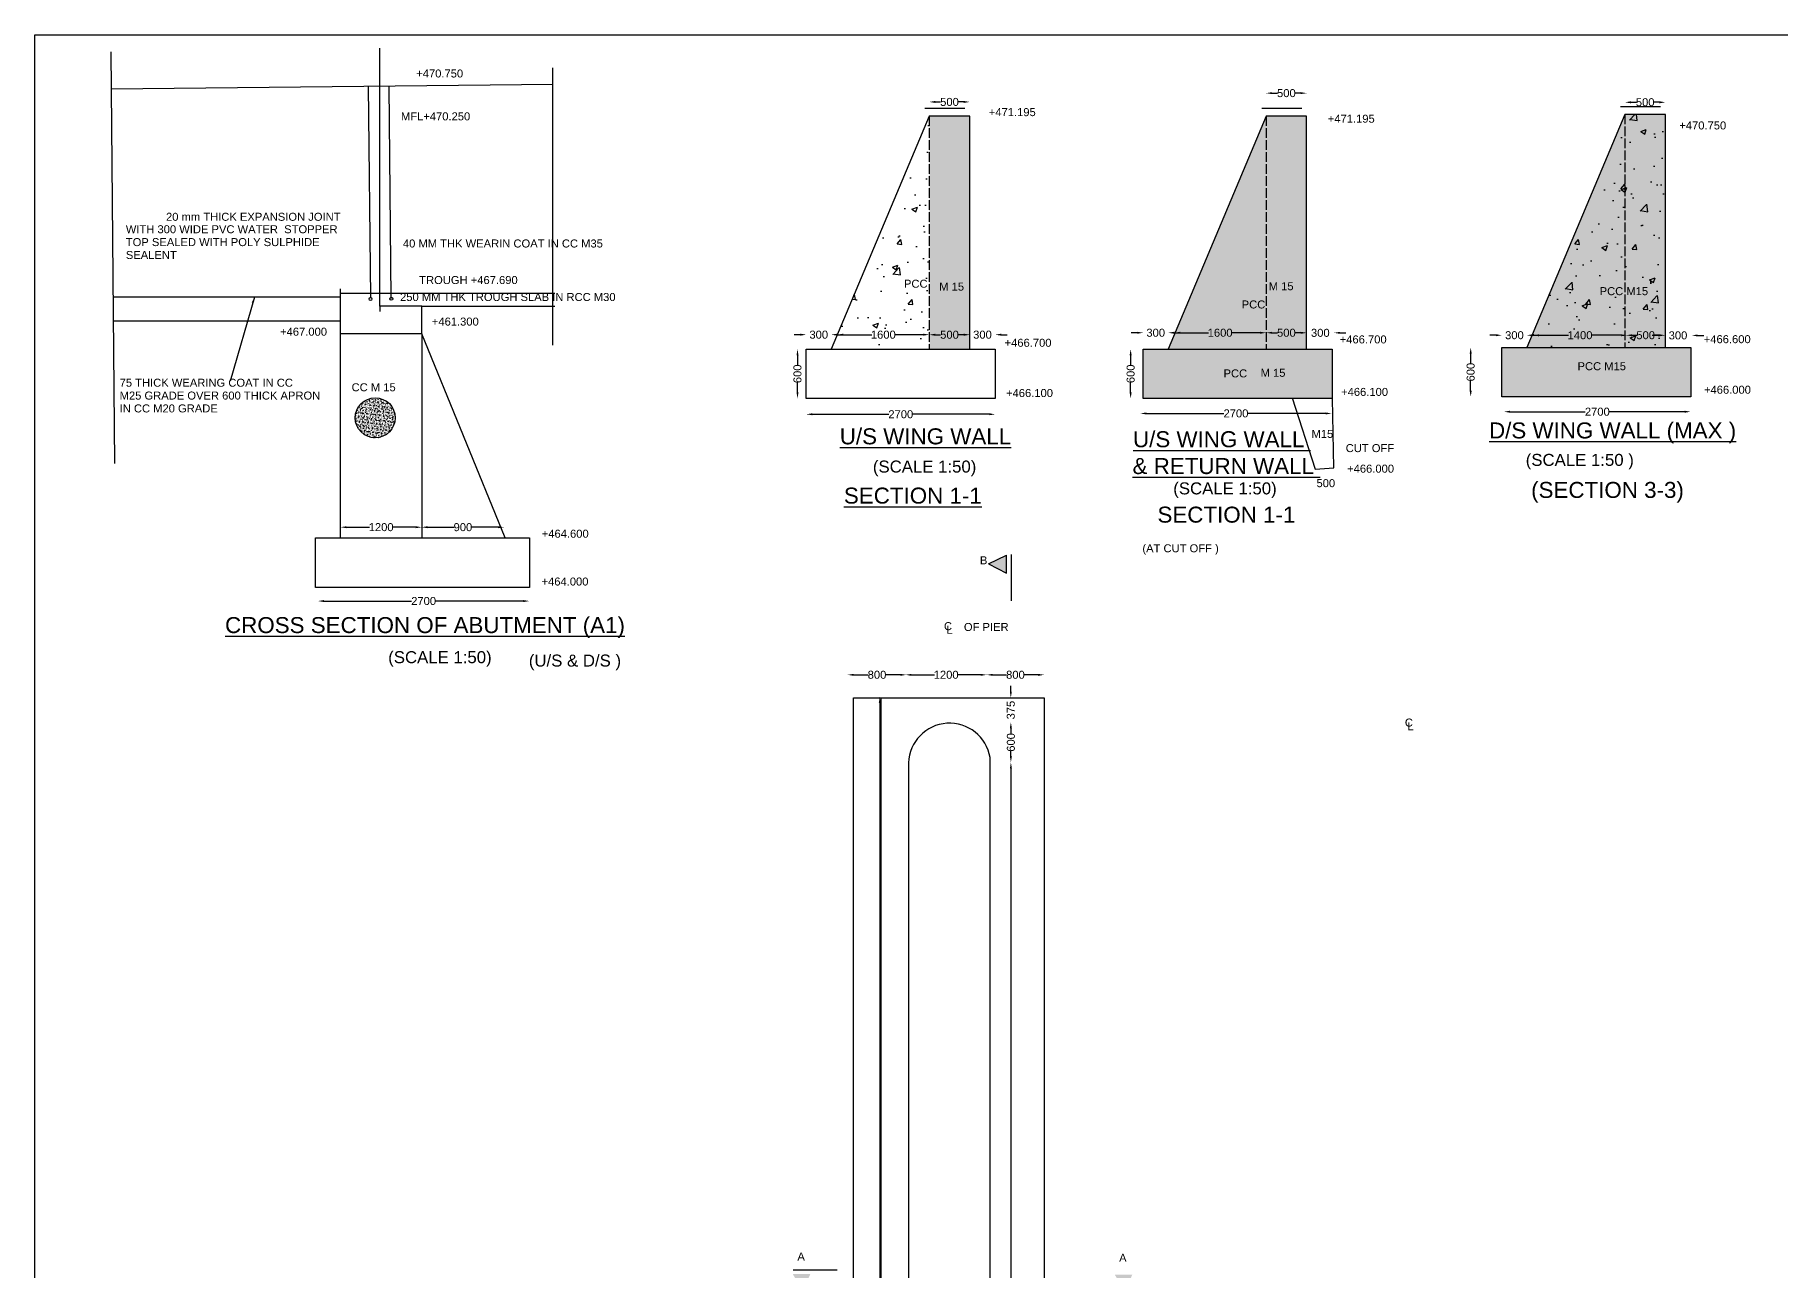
# Model space of a CAD drawing. Header units: millimetres. Extents: x 5124 to 10539536, y 2311 to 34819858.
# Drawn here: x 10495417 to 10517227, y 34804419 to 34819858 of the extents above; entities that cross this region are included whole.
import ezdxf

# ---------------------------------------------------------------- set-up
doc = ezdxf.new("R2010")
doc.units = ezdxf.units.MM
doc.header["$MEASUREMENT"] = 0
doc.linetypes.add('ACAD_ISO02W100', pattern=[15, 12, -3])
for name, color, linetype in [('DIMENSION', 7, 'Continuous'), ('DRAWING', 2, 'Continuous'), ('TEXT', 7, 'Continuous')]:
    doc.layers.add(name, color=color, linetype=linetype)
doc.styles.get("Standard").update_dxf_attribs({"font": 'arial.ttf', "height": 100})
doc.dimstyles.get("Standard").update_dxf_attribs({"dimtxt": 100, "dimasz": 75, "dimexe": 0.18, "dimexo": 0.0625, "dimgap": 0.09, "dimtad": 0, "dimdec": 0, "dimzin": 0, "dimdsep": 46, "dimtxsty": 'Standard', "dimcen": 0.09, "dimse1": 1, "dimse2": 1, "dimadec": 0, "dimazin": 0, "dimtfac": 1, "dimtdec": 0, "dimtofl": 0, "dimtmove": 0, "dimatfit": 3, "dimfxl": 0, "dimtolj": 1, "dimtzin": 0, "dimarcsym": 0})
pattern_1 = [(50, (0, 0), (717.260183, -62.752135), [75, -825]), (355, (0, 0), (-138.751334, 752.192134), [60, -660]), (100.4514445, (59.8, -5.2), (578.508847, 689.439991), [63.740192, -701.142112]), (46.1842, (0, 200), (1067.24133, -165.51928), [112.5, -1237.5]), (96.6356355, (88.9, 186.2), (934.661946, 974.1186), [95.610342, -1051.71376]), (351.184164, (0, 200), (934.661945, 974.1186), [90, -990]), (21, (100, 150), (596.907052, -402.618891), [75, -825]), (326, (100, 150), (243.315332, 725.150045), [60, -660]), (71.4514447, (149.74, 116.45), (840.222377, 322.531153), [63.74019, -701.142112]), (37.5, (0, 0), (12.1598553, 332.8938538), [0, -652, 0, -670, 0, -662.5]), (7.5, (0, 0), (263.0695374, 394.411712), [0, -382, 0, -637, 0, -252.5]), (327.5, (-223, 0), (533.8224362, -22.5548717), [0, -250, 0, -780, 0, -1035]), (317.5, (-323, 0), (583.1861693, 100.1049823), [0, -325, 0, -518, 0, -735])]
pattern_2 = [(50, (0, 0), (7.172601826, -0.6275213498), [0.75, -8.25]), (355, (0, 0), (-1.3875133361, 7.521921337), [0.6, -6.6]), (100.45144446, (0.598, -0.052), (5.7850884673, 6.8943999097), [0.63740192, -7.01142112]), (46.1842, (0, 2), (10.6724133067, -1.655192808), [1.125, -12.375]), (96.63563549, (0.889, 1.862), (9.3466194567, 9.7411860077), [0.95610342, -10.5171376]), (351.18416399, (0, 2), (9.3466194505, 9.7411860027), [0.9, -9.90000001]), (21, (1, 1.5), (5.9690705212, -4.0261889067), [0.75, -8.25]), (326, (1, 1.5), (2.4331533192, 7.2515004505), [0.6, -6.6]), (71.45144474, (1.4974, 1.1645), (8.4022237673, 3.225311528), [0.6374019, -7.01142112]), (37.5, (0, 0), (0.12159855317, 3.32893853831), [0, -6.52, 0, -6.7, 0, -6.625]), (7.5, (0, 0), (2.63069537442, 3.94411711882), [0, -3.82, 0, -6.37, 0, -2.525]), (327.5, (-2.23, 0), (5.33822436172, -0.22554871734), [0, -2.5, 0, -7.8, 0, -10.35]), (317.5, (-3.23, 0), (5.8318616934, 1.0010498233), [0, -3.25, 0, -5.18, 0, -7.35])]

# ---------------------------------------------------------------- blocks, each defined once
blk = doc.blocks.new('*D4')
at = {"layer": 'Defpoints', "color": 0, "transparency": 16777216}
for p in [(10499236, 34813705), (10500251, 34813705), (10500251, 34813705)]:
    blk.add_point(p, dxfattribs=at)
at = {"layer": 'DIMENSION', "color": 0, "lineweight": -2, "transparency": 16777216}
for p, q in [((10499311, 34813705), (10499599, 34813705)), ((10500176, 34813705), (10499888, 34813705))]:
    blk.add_line(p, q, dxfattribs=at)
at = {"layer": 'DIMENSION', "color": 0, "transparency": 16777216}
for points in [[(10499311, 34813717), (10499311, 34813692), (10499236, 34813705)], [(10500176, 34813717), (10500176, 34813692), (10500251, 34813705)]]:
    blk.add_solid(points, dxfattribs=at)
at = {"layer": 'DIMENSION', "color": 0, "transparency": 16777216, "insert": (10499744, 34813705), "char_height": 100, "attachment_point": 5}
blk.add_mtext('\\A1;1200', dxfattribs=at)
blk = doc.blocks.new('*D5')
at = {"layer": 'Defpoints', "color": 0, "transparency": 16777216}
for p in [(10500251, 34813705), (10501280, 34813705), (10501280, 34813705)]:
    blk.add_point(p, dxfattribs=at)
at = {"layer": 'DIMENSION', "color": 0, "lineweight": -2, "transparency": 16777216}
for p, q in [((10500326, 34813705), (10500655, 34813705)), ((10501205, 34813705), (10500876, 34813705))]:
    blk.add_line(p, q, dxfattribs=at)
at = {"layer": 'DIMENSION', "color": 0, "transparency": 16777216}
for points in [[(10500326, 34813717), (10500326, 34813692), (10500251, 34813705)], [(10501205, 34813717), (10501205, 34813692), (10501280, 34813705)]]:
    blk.add_solid(points, dxfattribs=at)
at = {"layer": 'DIMENSION', "color": 0, "transparency": 16777216, "insert": (10500766, 34813705), "char_height": 100, "attachment_point": 5}
blk.add_mtext('\\A1;900', dxfattribs=at)
blk = doc.blocks.new('*D6')
at = {"layer": 'Defpoints', "color": 0, "transparency": 16777216}
for p in [(10498955, 34812768), (10501596, 34812782), (10501596, 34812768)]:
    blk.add_point(p, dxfattribs=at)
at = {"layer": 'DIMENSION', "color": 0, "lineweight": -2, "transparency": 16777216}
for p, q in [((10499030, 34812782), (10500125, 34812782)), ((10501521, 34812782), (10500425, 34812782))]:
    blk.add_line(p, q, dxfattribs=at)
at = {"layer": 'DIMENSION', "color": 0, "transparency": 16777216}
for points in [[(10499030, 34812794), (10499030, 34812769), (10498955, 34812782)], [(10501521, 34812794), (10501521, 34812769), (10501596, 34812782)]]:
    blk.add_solid(points, dxfattribs=at)
at = {"layer": 'DIMENSION', "color": 0, "transparency": 16777216, "insert": (10500275, 34812782), "char_height": 100, "attachment_point": 5}
blk.add_mtext('\\A1;2700', dxfattribs=at)
blk = doc.blocks.new('*D7')
at = {"layer": 'Defpoints', "color": 0, "transparency": 16777216}
for p in [(10507100, 34819020), (10506594, 34818842), (10507100, 34818842)]:
    blk.add_point(p, dxfattribs=at)
at = {"layer": 'DIMENSION', "color": 0, "lineweight": -2, "transparency": 16777216}
for p, q in [((10506669, 34819020), (10506736, 34819020)), ((10507025, 34819020), (10506957, 34819020))]:
    blk.add_line(p, q, dxfattribs=at)
at = {"layer": 'DIMENSION', "color": 0, "transparency": 16777216}
for points in [[(10506669, 34819033), (10506669, 34819008), (10506594, 34819020)], [(10507025, 34819033), (10507025, 34819008), (10507100, 34819020)]]:
    blk.add_solid(points, dxfattribs=at)
at = {"layer": 'DIMENSION', "color": 0, "transparency": 16777216, "insert": (10506847, 34819020), "char_height": 100, "attachment_point": 5}
blk.add_mtext('\\A1;500', dxfattribs=at)
blk = doc.blocks.new('*D8')
at = {"layer": 'Defpoints', "color": 0, "transparency": 16777216}
for p in [(10505369, 34816111), (10505057, 34815930), (10505369, 34815930)]:
    blk.add_point(p, dxfattribs=at)
at = {"layer": 'DIMENSION', "color": 0, "lineweight": -2, "transparency": 16777216}
for p, q in [((10504982, 34816111), (10504907, 34816111)), ((10505444, 34816111), (10505519, 34816111))]:
    blk.add_line(p, q, dxfattribs=at)
at = {"layer": 'DIMENSION', "color": 0, "transparency": 16777216}
for points in [[(10504982, 34816124), (10504982, 34816099), (10505057, 34816111)], [(10505444, 34816124), (10505444, 34816099), (10505369, 34816111)]]:
    blk.add_solid(points, dxfattribs=at)
at = {"layer": 'DIMENSION', "color": 0, "transparency": 16777216, "insert": (10505213, 34816111), "char_height": 100, "attachment_point": 5}
blk.add_mtext('\\A1;300', dxfattribs=at)
blk = doc.blocks.new('*D9')
at = {"layer": 'Defpoints', "color": 0, "transparency": 16777216}
for p in [(10505445, 34816111), (10506594, 34816111), (10506594, 34816111)]:
    blk.add_point(p, dxfattribs=at)
at = {"layer": 'DIMENSION', "color": 0, "lineweight": -2, "transparency": 16777216}
for p, q in [((10505520, 34816111), (10505875, 34816111)), ((10506519, 34816111), (10506164, 34816111))]:
    blk.add_line(p, q, dxfattribs=at)
at = {"layer": 'DIMENSION', "color": 0, "transparency": 16777216}
for points in [[(10505520, 34816124), (10505520, 34816099), (10505445, 34816111)], [(10506519, 34816124), (10506519, 34816099), (10506594, 34816111)]]:
    blk.add_solid(points, dxfattribs=at)
at = {"layer": 'DIMENSION', "color": 0, "transparency": 16777216, "insert": (10506020, 34816111), "char_height": 100, "attachment_point": 5}
blk.add_mtext('\\A1;1600', dxfattribs=at)
blk = doc.blocks.new('*D10')
at = {"layer": 'Defpoints', "color": 0, "transparency": 16777216}
for p in [(10506594, 34816111), (10507100, 34816111), (10507100, 34816110)]:
    blk.add_point(p, dxfattribs=at)
at = {"layer": 'DIMENSION', "color": 0, "lineweight": -2, "transparency": 16777216}
for p, q in [((10506669, 34816110), (10506736, 34816110)), ((10507025, 34816110), (10506957, 34816110))]:
    blk.add_line(p, q, dxfattribs=at)
at = {"layer": 'DIMENSION', "color": 0, "transparency": 16777216}
for points in [[(10506669, 34816123), (10506669, 34816098), (10506594, 34816110)], [(10507025, 34816123), (10507025, 34816098), (10507100, 34816110)]]:
    blk.add_solid(points, dxfattribs=at)
at = {"layer": 'DIMENSION', "color": 0, "transparency": 16777216, "insert": (10506847, 34816110), "char_height": 100, "attachment_point": 5}
blk.add_mtext('\\A1;500', dxfattribs=at)
blk = doc.blocks.new('*D11')
at = {"layer": 'Defpoints', "color": 0, "transparency": 16777216}
for p in [(10507100, 34816111), (10507418, 34816111), (10507418, 34816111)]:
    blk.add_point(p, dxfattribs=at)
at = {"layer": 'DIMENSION', "color": 0, "lineweight": -2, "transparency": 16777216}
for p, q in [((10507025, 34816111), (10506950, 34816111)), ((10507493, 34816111), (10507568, 34816111))]:
    blk.add_line(p, q, dxfattribs=at)
at = {"layer": 'DIMENSION', "color": 0, "transparency": 16777216}
for points in [[(10507025, 34816124), (10507025, 34816099), (10507100, 34816111)], [(10507493, 34816124), (10507493, 34816099), (10507418, 34816111)]]:
    blk.add_solid(points, dxfattribs=at)
at = {"layer": 'DIMENSION', "color": 0, "transparency": 16777216, "insert": (10507259, 34816111), "char_height": 100, "attachment_point": 5}
blk.add_mtext('\\A1;300', dxfattribs=at)
blk = doc.blocks.new('*D12')
at = {"layer": 'Defpoints', "color": 0, "transparency": 16777216}
for p in [(10504947, 34815930), (10505057, 34815930), (10505057, 34815314)]:
    blk.add_point(p, dxfattribs=at)
at = {"layer": 'DIMENSION', "color": 0, "lineweight": -2, "transparency": 16777216}
for p, q in [((10504947, 34815855), (10504947, 34815733)), ((10504947, 34815389), (10504947, 34815512))]:
    blk.add_line(p, q, dxfattribs=at)
at = {"layer": 'DIMENSION', "color": 0, "transparency": 16777216}
for points in [[(10504935, 34815855), (10504960, 34815855), (10504947, 34815930)], [(10504935, 34815389), (10504960, 34815389), (10504947, 34815314)]]:
    blk.add_solid(points, dxfattribs=at)
at = {"layer": 'DIMENSION', "color": 0, "transparency": 16777216, "insert": (10504947, 34815622), "char_height": 100, "attachment_point": 5, "rotation": 90}
blk.add_mtext('\\A1;600', dxfattribs=at)
blk = doc.blocks.new('*D13')
at = {"layer": 'Defpoints', "color": 0, "transparency": 16777216}
for p in [(10505057, 34815314), (10507418, 34815314), (10507418, 34815116)]:
    blk.add_point(p, dxfattribs=at)
at = {"layer": 'DIMENSION', "color": 0, "lineweight": -2, "transparency": 16777216}
for p, q in [((10505132, 34815116), (10506088, 34815116)), ((10507343, 34815116), (10506388, 34815116))]:
    blk.add_line(p, q, dxfattribs=at)
at = {"layer": 'DIMENSION', "color": 0, "transparency": 16777216}
for points in [[(10505132, 34815129), (10505132, 34815104), (10505057, 34815116)], [(10507343, 34815129), (10507343, 34815104), (10507418, 34815116)]]:
    blk.add_solid(points, dxfattribs=at)
at = {"layer": 'DIMENSION', "color": 0, "transparency": 16777216, "insert": (10506238, 34815116), "char_height": 100, "attachment_point": 5}
blk.add_mtext('\\A1;2700', dxfattribs=at)
blk = doc.blocks.new('*D14')
at = {"layer": 'Defpoints', "color": 0, "transparency": 16777216}
for p in [(10511310, 34819130), (10510804, 34818842), (10511310, 34818842)]:
    blk.add_point(p, dxfattribs=at)
at = {"layer": 'DIMENSION', "color": 0, "lineweight": -2, "transparency": 16777216}
for p, q in [((10510879, 34819130), (10510947, 34819130)), ((10511235, 34819130), (10511168, 34819130))]:
    blk.add_line(p, q, dxfattribs=at)
at = {"layer": 'DIMENSION', "color": 0, "transparency": 16777216}
for points in [[(10510879, 34819143), (10510879, 34819118), (10510804, 34819130)], [(10511235, 34819143), (10511235, 34819118), (10511310, 34819130)]]:
    blk.add_solid(points, dxfattribs=at)
at = {"layer": 'DIMENSION', "color": 0, "transparency": 16777216, "insert": (10511057, 34819130), "char_height": 100, "attachment_point": 5}
blk.add_mtext('\\A1;500', dxfattribs=at)
blk = doc.blocks.new('*D15')
at = {"layer": 'Defpoints', "color": 0, "transparency": 16777216}
for p in [(10509580, 34816135), (10509268, 34815930), (10509580, 34815930)]:
    blk.add_point(p, dxfattribs=at)
at = {"layer": 'DIMENSION', "color": 0, "lineweight": -2, "transparency": 16777216}
for p, q in [((10509193, 34816135), (10509118, 34816135)), ((10509655, 34816135), (10509730, 34816135))]:
    blk.add_line(p, q, dxfattribs=at)
at = {"layer": 'DIMENSION', "color": 0, "transparency": 16777216}
for points in [[(10509193, 34816148), (10509193, 34816123), (10509268, 34816135)], [(10509655, 34816148), (10509655, 34816123), (10509580, 34816135)]]:
    blk.add_solid(points, dxfattribs=at)
at = {"layer": 'DIMENSION', "color": 0, "transparency": 16777216, "insert": (10509424, 34816135), "char_height": 100, "attachment_point": 5}
blk.add_mtext('\\A1;300', dxfattribs=at)
blk = doc.blocks.new('*D16')
at = {"layer": 'Defpoints', "color": 0, "transparency": 16777216}
for p in [(10509655, 34816135), (10510804, 34816135), (10510804, 34816135)]:
    blk.add_point(p, dxfattribs=at)
at = {"layer": 'DIMENSION', "color": 0, "lineweight": -2, "transparency": 16777216}
for p, q in [((10509730, 34816135), (10510085, 34816135)), ((10510729, 34816135), (10510374, 34816135))]:
    blk.add_line(p, q, dxfattribs=at)
at = {"layer": 'DIMENSION', "color": 0, "transparency": 16777216}
for points in [[(10509730, 34816148), (10509730, 34816123), (10509655, 34816135)], [(10510729, 34816148), (10510729, 34816123), (10510804, 34816135)]]:
    blk.add_solid(points, dxfattribs=at)
at = {"layer": 'DIMENSION', "color": 0, "transparency": 16777216, "insert": (10510229, 34816135), "char_height": 100, "attachment_point": 5}
blk.add_mtext('\\A1;1600', dxfattribs=at)
blk = doc.blocks.new('*D17')
at = {"layer": 'Defpoints', "color": 0, "transparency": 16777216}
for p in [(10510804, 34816135), (10511310, 34816135), (10511310, 34816135)]:
    blk.add_point(p, dxfattribs=at)
at = {"layer": 'DIMENSION', "color": 0, "lineweight": -2, "transparency": 16777216}
for p, q in [((10510879, 34816135), (10510947, 34816135)), ((10511235, 34816135), (10511168, 34816135))]:
    blk.add_line(p, q, dxfattribs=at)
at = {"layer": 'DIMENSION', "color": 0, "transparency": 16777216}
for points in [[(10510879, 34816148), (10510879, 34816123), (10510804, 34816135)], [(10511235, 34816148), (10511235, 34816123), (10511310, 34816135)]]:
    blk.add_solid(points, dxfattribs=at)
at = {"layer": 'DIMENSION', "color": 0, "transparency": 16777216, "insert": (10511057, 34816135), "char_height": 100, "attachment_point": 5}
blk.add_mtext('\\A1;500', dxfattribs=at)
blk = doc.blocks.new('*D18')
at = {"layer": 'Defpoints', "color": 0, "transparency": 16777216}
for p in [(10511310, 34816135), (10511652, 34816135), (10511652, 34816134)]:
    blk.add_point(p, dxfattribs=at)
at = {"layer": 'DIMENSION', "color": 0, "lineweight": -2, "transparency": 16777216}
for p, q in [((10511235, 34816134), (10511160, 34816134)), ((10511727, 34816134), (10511802, 34816134))]:
    blk.add_line(p, q, dxfattribs=at)
at = {"layer": 'DIMENSION', "color": 0, "transparency": 16777216}
for points in [[(10511235, 34816147), (10511235, 34816122), (10511310, 34816134)], [(10511727, 34816147), (10511727, 34816122), (10511652, 34816134)]]:
    blk.add_solid(points, dxfattribs=at)
at = {"layer": 'DIMENSION', "color": 0, "transparency": 16777216, "insert": (10511481, 34816134), "char_height": 100, "attachment_point": 5}
blk.add_mtext('\\A1;300', dxfattribs=at)
blk = doc.blocks.new('*D19')
at = {"layer": 'Defpoints', "color": 0, "transparency": 16777216}
for p in [(10509111, 34815930), (10509268, 34815930), (10509268, 34815314)]:
    blk.add_point(p, dxfattribs=at)
at = {"layer": 'DIMENSION', "color": 0, "lineweight": -2, "transparency": 16777216}
for p, q in [((10509111, 34815855), (10509111, 34815733)), ((10509111, 34815389), (10509111, 34815512))]:
    blk.add_line(p, q, dxfattribs=at)
at = {"layer": 'DIMENSION', "color": 0, "transparency": 16777216}
for points in [[(10509098, 34815855), (10509123, 34815855), (10509111, 34815930)], [(10509098, 34815389), (10509123, 34815389), (10509111, 34815314)]]:
    blk.add_solid(points, dxfattribs=at)
at = {"layer": 'DIMENSION', "color": 0, "transparency": 16777216, "insert": (10509111, 34815622), "char_height": 100, "attachment_point": 5, "rotation": 90}
blk.add_mtext('\\A1;600', dxfattribs=at)
blk = doc.blocks.new('*D20')
at = {"layer": 'Defpoints', "color": 0, "transparency": 16777216}
for p in [(10509231, 34815122), (10511623, 34815127), (10511623, 34815122)]:
    blk.add_point(p, dxfattribs=at)
at = {"layer": 'DIMENSION', "color": 0, "lineweight": -2, "transparency": 16777216}
for p, q in [((10509306, 34815127), (10510277, 34815127)), ((10511548, 34815127), (10510578, 34815127))]:
    blk.add_line(p, q, dxfattribs=at)
at = {"layer": 'DIMENSION', "color": 0, "transparency": 16777216}
for points in [[(10509306, 34815139), (10509306, 34815114), (10509231, 34815127)], [(10511548, 34815139), (10511548, 34815114), (10511623, 34815127)]]:
    blk.add_solid(points, dxfattribs=at)
at = {"layer": 'DIMENSION', "color": 0, "transparency": 16777216, "insert": (10510427, 34815127), "char_height": 100, "attachment_point": 5}
blk.add_mtext('\\A1;2700', dxfattribs=at)
blk = doc.blocks.new('*D21')
at = {"layer": 'Defpoints', "color": 0, "transparency": 16777216}
for p in [(10515288, 34818863), (10515794, 34819016), (10515794, 34818863)]:
    blk.add_point(p, dxfattribs=at)
at = {"layer": 'DIMENSION', "color": 0, "lineweight": -2, "transparency": 16777216}
for p, q in [((10515363, 34819016), (10515431, 34819016)), ((10515719, 34819016), (10515651, 34819016))]:
    blk.add_line(p, q, dxfattribs=at)
at = {"layer": 'DIMENSION', "color": 0, "transparency": 16777216}
for points in [[(10515363, 34819028), (10515363, 34819003), (10515288, 34819016)], [(10515719, 34819028), (10515719, 34819003), (10515794, 34819016)]]:
    blk.add_solid(points, dxfattribs=at)
at = {"layer": 'DIMENSION', "color": 0, "transparency": 16777216, "insert": (10515541, 34819016), "char_height": 100, "attachment_point": 5}
blk.add_mtext('\\A1;500', dxfattribs=at)
blk = doc.blocks.new('*D22')
at = {"layer": 'Defpoints', "color": 0, "transparency": 16777216}
for p in [(10514063, 34816104), (10513751, 34815951), (10514063, 34815951)]:
    blk.add_point(p, dxfattribs=at)
at = {"layer": 'DIMENSION', "color": 0, "lineweight": -2, "transparency": 16777216}
for p, q in [((10513676, 34816104), (10513601, 34816104)), ((10514138, 34816104), (10514213, 34816104))]:
    blk.add_line(p, q, dxfattribs=at)
at = {"layer": 'DIMENSION', "color": 0, "transparency": 16777216}
for points in [[(10513676, 34816117), (10513676, 34816092), (10513751, 34816104)], [(10514138, 34816117), (10514138, 34816092), (10514063, 34816104)]]:
    blk.add_solid(points, dxfattribs=at)
at = {"layer": 'DIMENSION', "color": 0, "transparency": 16777216, "insert": (10513907, 34816104), "char_height": 100, "attachment_point": 5}
blk.add_mtext('\\A1;300', dxfattribs=at)
blk = doc.blocks.new('*D23')
at = {"layer": 'Defpoints', "color": 0, "transparency": 16777216}
for p in [(10514138, 34816117), (10515316, 34816117), (10515316, 34816104)]:
    blk.add_point(p, dxfattribs=at)
at = {"layer": 'DIMENSION', "color": 0, "lineweight": -2, "transparency": 16777216}
for p, q in [((10514213, 34816104), (10514583, 34816104)), ((10515241, 34816104), (10514872, 34816104))]:
    blk.add_line(p, q, dxfattribs=at)
at = {"layer": 'DIMENSION', "color": 0, "transparency": 16777216}
for points in [[(10514213, 34816116), (10514213, 34816091), (10514138, 34816104)], [(10515241, 34816116), (10515241, 34816091), (10515316, 34816104)]]:
    blk.add_solid(points, dxfattribs=at)
at = {"layer": 'DIMENSION', "color": 0, "transparency": 16777216, "insert": (10514727, 34816104), "char_height": 100, "attachment_point": 5}
blk.add_mtext('\\A1;1400', dxfattribs=at)
blk = doc.blocks.new('*D24')
at = {"layer": 'Defpoints', "color": 0, "transparency": 16777216}
for p in [(10515300, 34816107), (10515794, 34816107), (10515794, 34816104)]:
    blk.add_point(p, dxfattribs=at)
at = {"layer": 'DIMENSION', "color": 0, "lineweight": -2, "transparency": 16777216}
for p, q in [((10515375, 34816104), (10515437, 34816104)), ((10515719, 34816104), (10515657, 34816104))]:
    blk.add_line(p, q, dxfattribs=at)
at = {"layer": 'DIMENSION', "color": 0, "transparency": 16777216}
for points in [[(10515375, 34816116), (10515375, 34816091), (10515300, 34816104)], [(10515719, 34816116), (10515719, 34816091), (10515794, 34816104)]]:
    blk.add_solid(points, dxfattribs=at)
at = {"layer": 'DIMENSION', "color": 0, "transparency": 16777216, "insert": (10515547, 34816104), "char_height": 100, "attachment_point": 5}
blk.add_mtext('\\A1;500', dxfattribs=at)
blk = doc.blocks.new('*D25')
at = {"layer": 'Defpoints', "color": 0, "transparency": 16777216}
for p in [(10515778, 34816106), (10516124, 34816106), (10516124, 34816102)]:
    blk.add_point(p, dxfattribs=at)
at = {"layer": 'DIMENSION', "color": 0, "lineweight": -2, "transparency": 16777216}
for p, q in [((10515703, 34816102), (10515628, 34816102)), ((10516199, 34816102), (10516274, 34816102))]:
    blk.add_line(p, q, dxfattribs=at)
at = {"layer": 'DIMENSION', "color": 0, "transparency": 16777216}
for points in [[(10515703, 34816114), (10515703, 34816089), (10515778, 34816102)], [(10516199, 34816114), (10516199, 34816089), (10516124, 34816102)]]:
    blk.add_solid(points, dxfattribs=at)
at = {"layer": 'DIMENSION', "color": 0, "transparency": 16777216, "insert": (10515951, 34816102), "char_height": 100, "attachment_point": 5}
blk.add_mtext('\\A1;300', dxfattribs=at)
blk = doc.blocks.new('*D26')
at = {"layer": 'Defpoints', "color": 0, "transparency": 16777216}
for p in [(10513751, 34815951), (10513360, 34815335), (10513751, 34815335)]:
    blk.add_point(p, dxfattribs=at)
at = {"layer": 'DIMENSION', "color": 0, "lineweight": -2, "transparency": 16777216}
for p, q in [((10513360, 34815876), (10513360, 34815754)), ((10513360, 34815410), (10513360, 34815532))]:
    blk.add_line(p, q, dxfattribs=at)
at = {"layer": 'DIMENSION', "color": 0, "transparency": 16777216}
for points in [[(10513348, 34815876), (10513373, 34815876), (10513360, 34815951)], [(10513348, 34815410), (10513373, 34815410), (10513360, 34815335)]]:
    blk.add_solid(points, dxfattribs=at)
at = {"layer": 'DIMENSION', "color": 0, "transparency": 16777216, "insert": (10513360, 34815643), "char_height": 100, "attachment_point": 5, "rotation": 90}
blk.add_mtext('\\A1;600', dxfattribs=at)
blk = doc.blocks.new('*D27')
at = {"layer": 'Defpoints', "color": 0, "transparency": 16777216}
for p in [(10513777, 34815135), (10516108, 34815148), (10516108, 34815135)]:
    blk.add_point(p, dxfattribs=at)
at = {"layer": 'DIMENSION', "color": 0, "lineweight": -2, "transparency": 16777216}
for p, q in [((10513852, 34815148), (10514793, 34815148)), ((10516033, 34815148), (10515093, 34815148))]:
    blk.add_line(p, q, dxfattribs=at)
at = {"layer": 'DIMENSION', "color": 0, "transparency": 16777216}
for points in [[(10513852, 34815161), (10513852, 34815136), (10513777, 34815148)], [(10516033, 34815161), (10516033, 34815136), (10516108, 34815148)]]:
    blk.add_solid(points, dxfattribs=at)
at = {"layer": 'DIMENSION', "color": 0, "transparency": 16777216, "insert": (10514943, 34815148), "char_height": 100, "attachment_point": 5}
blk.add_mtext('\\A1;2700', dxfattribs=at)
blk = doc.blocks.new('*D53')
at = {"layer": 'Defpoints', "color": 0, "transparency": 16777216}
for p in [(10507614, 34810765), (10507646, 34810765), (10507646, 34792353)]:
    blk.add_point(p, dxfattribs=at)
at = {"layer": 'DIMENSION', "color": 0, "lineweight": -2, "transparency": 16777216}
for p, q in [((10507614, 34810690), (10507614, 34801748)), ((10507614, 34792428), (10507614, 34801370))]:
    blk.add_line(p, q, dxfattribs=at)
at = {"layer": 'DIMENSION', "color": 0, "transparency": 16777216}
for points in [[(10507602, 34810690), (10507627, 34810690), (10507614, 34810765)], [(10507602, 34792428), (10507627, 34792428), (10507614, 34792353)]]:
    blk.add_solid(points, dxfattribs=at)
at = {"layer": 'DIMENSION', "color": 0, "transparency": 16777216, "insert": (10507614, 34801559), "char_height": 100, "attachment_point": 5, "rotation": 90}
blk.add_mtext('\\A1;21400', dxfattribs=at)
blk = doc.blocks.new('*D54')
at = {"layer": 'Defpoints', "color": 0, "transparency": 16777216}
for p in [(10507614, 34811265), (10507614, 34811265), (10507614, 34810765)]:
    blk.add_point(p, dxfattribs=at)
at = {"layer": 'DIMENSION', "color": 0, "lineweight": -2, "transparency": 16777216}
for p, q in [((10507614, 34811190), (10507614, 34811126)), ((10507614, 34810840), (10507614, 34810904))]:
    blk.add_line(p, q, dxfattribs=at)
at = {"layer": 'DIMENSION', "color": 0, "transparency": 16777216}
for points in [[(10507602, 34811190), (10507627, 34811190), (10507614, 34811265)], [(10507602, 34810840), (10507627, 34810840), (10507614, 34810765)]]:
    blk.add_solid(points, dxfattribs=at)
at = {"layer": 'DIMENSION', "color": 0, "transparency": 16777216, "insert": (10507614, 34811015), "char_height": 100, "attachment_point": 5, "rotation": 90}
blk.add_mtext('\\A1;600', dxfattribs=at)
blk = doc.blocks.new('*D55')
at = {"layer": 'Defpoints', "color": 0, "transparency": 16777216}
for p in [(10507613, 34811573), (10507614, 34811573), (10507614, 34811265)]:
    blk.add_point(p, dxfattribs=at)
at = {"layer": 'DIMENSION', "color": 0, "lineweight": -2, "transparency": 16777216}
for p, q in [((10507613, 34811648), (10507613, 34811723)), ((10507613, 34811190), (10507613, 34811115))]:
    blk.add_line(p, q, dxfattribs=at)
at = {"layer": 'DIMENSION', "color": 0, "transparency": 16777216}
for points in [[(10507601, 34811648), (10507626, 34811648), (10507613, 34811573)], [(10507601, 34811190), (10507626, 34811190), (10507613, 34811265)]]:
    blk.add_solid(points, dxfattribs=at)
at = {"layer": 'DIMENSION', "color": 0, "transparency": 16777216, "insert": (10507613, 34811419), "char_height": 100, "attachment_point": 5, "rotation": 90}
blk.add_mtext('\\A1;375', dxfattribs=at)
blk = doc.blocks.new('*D56')
at = {"layer": 'Defpoints', "color": 0, "transparency": 16777216}
for p in [(10505574, 34811849), (10506308, 34811860), (10506308, 34811849)]:
    blk.add_point(p, dxfattribs=at)
at = {"layer": 'DIMENSION', "color": 0, "lineweight": -2, "transparency": 16777216}
for p, q in [((10505649, 34811860), (10505831, 34811860)), ((10506233, 34811860), (10506051, 34811860))]:
    blk.add_line(p, q, dxfattribs=at)
at = {"layer": 'DIMENSION', "color": 0, "transparency": 16777216}
for points in [[(10505649, 34811872), (10505649, 34811847), (10505574, 34811860)], [(10506233, 34811872), (10506233, 34811847), (10506308, 34811860)]]:
    blk.add_solid(points, dxfattribs=at)
at = {"layer": 'DIMENSION', "color": 0, "transparency": 16777216, "insert": (10505941, 34811860), "char_height": 100, "attachment_point": 5}
blk.add_mtext('\\A1;800', dxfattribs=at)
blk = doc.blocks.new('*D57')
at = {"layer": 'Defpoints', "color": 0, "transparency": 16777216}
for p in [(10506297, 34811865), (10507312, 34811865), (10507312, 34811860)]:
    blk.add_point(p, dxfattribs=at)
at = {"layer": 'DIMENSION', "color": 0, "lineweight": -2, "transparency": 16777216}
for p, q in [((10506372, 34811860), (10506660, 34811860)), ((10507237, 34811860), (10506949, 34811860))]:
    blk.add_line(p, q, dxfattribs=at)
at = {"layer": 'DIMENSION', "color": 0, "transparency": 16777216}
for points in [[(10506372, 34811872), (10506372, 34811847), (10506297, 34811860)], [(10507237, 34811872), (10507237, 34811847), (10507312, 34811860)]]:
    blk.add_solid(points, dxfattribs=at)
at = {"layer": 'DIMENSION', "color": 0, "transparency": 16777216, "insert": (10506805, 34811860), "char_height": 100, "attachment_point": 5}
blk.add_mtext('\\A1;1200', dxfattribs=at)
blk = doc.blocks.new('*D58')
at = {"layer": 'Defpoints', "color": 0, "transparency": 16777216}
for p in [(10507311, 34811859), (10508030, 34811860), (10508030, 34811859)]:
    blk.add_point(p, dxfattribs=at)
at = {"layer": 'DIMENSION', "color": 0, "lineweight": -2, "transparency": 16777216}
for p, q in [((10507386, 34811860), (10507560, 34811860)), ((10507955, 34811860), (10507781, 34811860))]:
    blk.add_line(p, q, dxfattribs=at)
at = {"layer": 'DIMENSION', "color": 0, "transparency": 16777216}
for points in [[(10507386, 34811872), (10507386, 34811847), (10507311, 34811860)], [(10507955, 34811872), (10507955, 34811847), (10508030, 34811860)]]:
    blk.add_solid(points, dxfattribs=at)
at = {"layer": 'DIMENSION', "color": 0, "transparency": 16777216, "insert": (10507671, 34811860), "char_height": 100, "attachment_point": 5}
blk.add_mtext('\\A1;800', dxfattribs=at)
blk = doc.blocks.new('*D59')
at = {"layer": 'Defpoints', "color": 0, "transparency": 16777216}
for p in [(10505976, 34811583), (10506048, 34811583), (10505996, 34791479)]:
    blk.add_point(p, dxfattribs=at)
at = {"layer": 'DIMENSION', "color": 0, "lineweight": -2, "transparency": 16777216}
for p, q in [((10505976, 34811508), (10505976, 34801719)), ((10505976, 34791554), (10505976, 34801342))]:
    blk.add_line(p, q, dxfattribs=at)
at = {"layer": 'DIMENSION', "color": 0, "transparency": 16777216}
for points in [[(10505963, 34811508), (10505988, 34811508), (10505976, 34811583)], [(10505963, 34791554), (10505988, 34791554), (10505976, 34791479)]]:
    blk.add_solid(points, dxfattribs=at)
at = {"layer": 'DIMENSION', "color": 0, "transparency": 16777216, "insert": (10505976, 34801531), "char_height": 100, "attachment_point": 5, "rotation": 90}
blk.add_mtext('\\A1;23800', dxfattribs=at)

msp = doc.modelspace()

# ---------------------------------------------------------------- hatches: boundary and pattern name
at = {"layer": 'DIMENSION'}
h = msp.add_hatch(dxfattribs=at)
h.set_pattern_fill('AR-CONC', color=256, scale=100)
h.set_pattern_definition(pattern_1)
h.paths.add_polyline_path([(10507100, 34818842.1), (10506593.7, 34818842.1), (10506593.7, 34815930.1), (10507100, 34815930.1)])
h.paths.add_polyline_path([(10510804, 34818842.1), (10509579.6, 34815930.1), (10510804, 34815930.1)])
h.paths.add_polyline_path([(10511310.2, 34818842.1), (10510804, 34818842.1), (10510804, 34815930.1), (10511310.2, 34815930.1)])
h.paths.add_polyline_path([(10515794, 34818863), (10515287.8, 34818863), (10514063.4, 34815951), (10515794, 34815951)])
h.paths.add_polyline_path([(10516112, 34815951), (10513751.4, 34815951), (10513751.4, 34815335.2), (10516112, 34815335.2)])
h.paths.add_polyline_path([(10511628.2, 34815930.1), (10509267.7, 34815930.1), (10509267.7, 34815314.3), (10511628.2, 34815314.3)])
h.paths.add_polyline_path([(10519592, 34818454.8), (10519590.4, 34818454.7), (10518366, 34815954.9), (10519590.4, 34815954.9)])
h.paths.add_polyline_path([(10520096.6, 34818456.7), (10519592, 34818454.8), (10519590.4, 34815954.9), (10520096.6, 34815954.9)])
h.paths.add_polyline_path([(10520414.6, 34815954.9), (10518054, 34815954.9), (10518054, 34815339.1), (10520414.6, 34815339.1)])
h.paths.add_polyline_path([(10515287.8, 34818863), (10514063.4, 34815951), (10515287.8, 34815951)], flags=17)
h.paths.add_polyline_path([(10515794, 34818863), (10515287.8, 34818863), (10515287.8, 34815951), (10515794, 34815951)], flags=17)
h.paths.add_polyline_path([(10524992.4, 34818454.8), (10524990.8, 34818454.7), (10523766.4, 34815954.9), (10524990.8, 34815954.9)])
h.paths.add_polyline_path([(10525497, 34818456.7), (10524992.4, 34818454.8), (10524990.8, 34815954.9), (10525497, 34815954.9)])
h.paths.add_polyline_path([(10525815, 34815954.9), (10523454.4, 34815954.9), (10523454.4, 34815339.1), (10525815, 34815339.1)])
h.paths.add_polyline_path([(10518845.3, 34816004), (10519206.1, 34816004), (10519206.1, 34816210), (10518845.3, 34816210)], flags=24)
h.paths.add_polyline_path([(10519708.5, 34816004), (10519991.6, 34816004), (10519991.6, 34816210.1), (10519708.5, 34816210.1)], flags=24)
h.paths.add_polyline_path([(10514542.7, 34816000.1), (10514903.5, 34816000.1), (10514903.5, 34816206.1), (10514542.7, 34816206.1)], flags=24)
h.paths.add_polyline_path([(10515405.9, 34816000.1), (10515689, 34816000.1), (10515689, 34816206.2), (10515405.9, 34816206.2)], flags=24)
h.paths.add_polyline_path([(10524245.7, 34816004), (10524606.5, 34816004), (10524606.5, 34816210), (10524245.7, 34816210)], flags=24)
h.paths.add_polyline_path([(10524910.8, 34816379.8), (10525645.7, 34816379.8), (10525645.7, 34816534.9), (10524910.8, 34816534.9)], flags=9)
h.paths.add_polyline_path([(10525108.9, 34816004), (10525392, 34816004), (10525392, 34816210.1), (10525108.9, 34816210.1)], flags=24)
h.paths.add_polyline_path([(10524983.9, 34815647.1), (10525345.6, 34815647.1), (10525345.6, 34815800.3), (10524983.9, 34815800.3)], flags=24)
h.paths.add_polyline_path([(10524337.7, 34815599), (10524723.2, 34815599), (10524723.2, 34815754.1), (10524337.7, 34815754.1)], flags=24)
h = msp.add_hatch(dxfattribs=at)
h.set_pattern_fill('AR-CONC', color=256)
h.set_pattern_definition(pattern_2)
h.paths.add_polyline_path([(10515287.8, 34818863), (10514063.4, 34815951), (10515287.8, 34815951)])
h.paths.add_polyline_path([(10515794, 34818863), (10515287.8, 34818863), (10515287.8, 34815951), (10515794, 34815951)])
h.paths.add_polyline_path([(10514542.7, 34816000.1), (10514903.5, 34816000.1), (10514903.5, 34816206.1), (10514542.7, 34816206.1)], flags=24)
h.paths.add_polyline_path([(10515405.9, 34816000.1), (10515689, 34816000.1), (10515689, 34816206.2), (10515405.9, 34816206.2)], flags=24)
h = msp.add_hatch(dxfattribs=at)
h.set_pattern_fill('AR-CONC', color=256)
h.set_pattern_definition(pattern_2)
h.paths.add_polyline_path([(10515287.8, 34818863), (10514063.4, 34815951), (10515287.8, 34815951)])
h.paths.add_polyline_path([(10515794, 34818863), (10515287.8, 34818863), (10515287.8, 34815951), (10515794, 34815951)])
h.paths.add_polyline_path([(10514542.7, 34816000.1), (10514903.5, 34816000.1), (10514903.5, 34816206.1), (10514542.7, 34816206.1)], flags=24)
h.paths.add_polyline_path([(10515405.9, 34816000.1), (10515689, 34816000.1), (10515689, 34816206.2), (10515405.9, 34816206.2)], flags=24)
h = msp.add_hatch(dxfattribs=at)
h.set_pattern_fill('AR-CONC', color=256, scale=100)
h.set_pattern_definition(pattern_1)
h.paths.add_polyline_path([(10515287.8, 34818863), (10514063.4, 34815951), (10515287.8, 34815951)])
h.paths.add_polyline_path([(10514542.7, 34816000.1), (10514903.5, 34816000.1), (10514903.5, 34816206.1), (10514542.7, 34816206.1)], flags=24)
h = msp.add_hatch(dxfattribs=at)
h.set_pattern_fill('AR-CONC', color=256, scale=100)
h.set_pattern_definition(pattern_1)
h.paths.add_polyline_path([(10515794, 34818863), (10515287.8, 34818863), (10515287.8, 34815951), (10515794, 34815951)])
h.paths.add_polyline_path([(10515405.9, 34816000.1), (10515689, 34816000.1), (10515689, 34816206.2), (10515405.9, 34816206.2)], flags=24)
h = msp.add_hatch(dxfattribs=at)
h.set_pattern_fill('AR-CONC', color=256, scale=100)
h.set_pattern_definition(pattern_1)
h.paths.add_polyline_path([(10506593.7, 34818842.1), (10505369.4, 34815930.1), (10506593.7, 34815930.1)])
h.paths.add_polyline_path([(10505835, 34816007.5), (10506195.7, 34816007.5), (10506195.7, 34816213.5), (10505835, 34816213.5)], flags=24)
h.paths.add_polyline_path([(10506251.9, 34816670.8), (10506637.3, 34816670.8), (10506637.3, 34816825.9), (10506251.9, 34816825.9)], flags=9)
h = msp.add_hatch(dxfattribs=at)
h.set_pattern_fill('AR-CONC', color=256, scale=5)
h.set_pattern_definition([(50, (0, 0), (35.86300913, -3.13760675), [3.75, -41.25]), (355, (0, 0), (-6.93756668, 37.609606685), [3, -33]), (100.45144446, (2.99, -0.26), (28.925442336, 34.47199955), [3.1870096, -35.0571056]), (46.1842, (0, 10), (53.362066534, -8.27596404), [5.625, -61.875]), (96.63563549, (4.447, 9.31), (46.73309728, 48.70593004), [4.7805171, -52.585688]), (351.18416399, (0, 10), (46.73309725, 48.70593001), [4.5, -49.50000005]), (21, (5, 7.5), (29.845352606, -20.130944533), [3.75, -41.25]), (326, (5, 7.5), (12.165766596, 36.257502252), [3, -33]), (71.45144474, (7.487, 5.822), (42.011118836, 16.12655764), [3.1870095, -35.0571056]), (37.5, (0, 0), (0.607992766, 16.6446926916), [0, -32.6, 0, -33.5, 0, -33.125]), (7.5, (0, 0), (13.153476872, 19.720585594), [0, -19.1, 0, -31.85, 0, -12.625]), (327.5, (-11.15, 0), (26.6911218086, -1.1277435867), [0, -12.5, 0, -39, 0, -51.75]), (317.5, (-16.15, 0), (29.159308467, 5.005249117), [0, -16.25, 0, -25.9, 0, -36.75])])
h.paths.add_polyline_path([(10499919.9, 34815072.2, 1), (10499419.7, 34815072.2, 1)])
at = {"layer": 'TEXT'}
h = msp.add_hatch(color=256, dxfattribs=at)
h.dxf.hatch_style = 1
h.paths.add_polyline_path([(10507557.5, 34813356.3), (10507335.9, 34813247.8), (10507557.5, 34813131.8)])
h.paths.add_polyline_path([(10509132.3, 34804364.4), (10508912.1, 34804364.4), (10509033.7, 34804143.2)])
h.paths.add_polyline_path([(10505108.4, 34804370.3), (10504888.3, 34804370.3), (10505008.6, 34804159.5)])
h.paths.add_polyline_path([(10507671.3, 34790907.2), (10507453.2, 34790807), (10507671.3, 34790688.2)])

# ---------------------------------------------------------------- linework, layer by layer
at = {"layer": 'Defpoints'}
for points in [[(10506540, 34818942.7), (10507040, 34818942.7)], [(10510750.3, 34818942.7), (10511250.3, 34818942.7)], [(10515234, 34818963.6), (10515734, 34818963.6)]]:
    msp.add_lwpolyline(points, dxfattribs=at)
at = {"layer": 'DRAWING'}
for points in [[(10495417, 34819858.2), (10539535.5, 34819858.2), (10539535.5, 34788964.2), (10495417, 34788964.2)], [(10505057.4, 34815930.1), (10507418, 34815930.1), (10507418, 34815314.3), (10505057.4, 34815314.3)], [(10509267.7, 34815930.1), (10511628.2, 34815930.1), (10511628.2, 34815314.3), (10509267.7, 34815314.3)], [(10513751.4, 34815951), (10516112, 34815951), (10516112, 34815335.2), (10513751.4, 34815335.2)], [(10498922.6, 34813573.2), (10501598.1, 34813573.2), (10501598.1, 34812952), (10498922.6, 34812952)]]:
    msp.add_lwpolyline(points, close=True, dxfattribs=at)
for points in [[(10496365.9, 34819647.7), (10496410.7, 34814500.4)], [(10499728.1, 34816468.7), (10499728.1, 34819692.4)], [(10501888.9, 34815979.7), (10501888.9, 34819447.2)], [(10496370, 34819183.4), (10501894, 34819240.9)], [(10499580.9, 34819216.8), (10499610.5, 34816574.2)], [(10499870.5, 34816564.9), (10499842.8, 34819219.5)], [(10515794, 34815951), (10515794, 34818863), (10515287.8, 34818863), (10514063.4, 34815951)], [(10507100, 34815930.1), (10507100, 34818842.1), (10506593.7, 34818842.1), (10505369.4, 34815930.1)], [(10511310.2, 34815930.1), (10511310.2, 34818842.1), (10510804, 34818842.1), (10509579.6, 34815930.1)], [(10499236.2, 34813573.2), (10499236.2, 34816683.8)], [(10496392.6, 34816583.5), (10499236.2, 34816583.5)], [(10499236.2, 34816630.4), (10501915.6, 34816630.4)], [(10500251.4, 34816468.7), (10499728.1, 34816468.7), (10499728.1, 34816399.3)], [(10501294.6, 34813573.2), (10500251.4, 34816121.4), (10500251.4, 34816468.7), (10501915.9, 34816468.7)], [(10499236.2, 34816280.7), (10496396.3, 34816280.7)], [(10500251.4, 34816121.4), (10499236.2, 34816121.4)], [(10500251.4, 34816121.4), (10500251.4, 34813573.2)], [(10511127.7, 34815322.5), (10511417.1, 34814429.2), (10511649.8, 34814446.2), (10511632.8, 34815314)], [(10505648, 34811572.8), (10508030.9, 34811572.8), (10508030.9, 34791474), (10505650.5, 34791474), (10505648, 34811572.8)], [(10505990, 34811572.8), (10505990, 34791474)]]:
    msp.add_lwpolyline(points, dxfattribs=at)
at = {"layer": 'DRAWING', "linetype": 'ACAD_ISO02W100', "ltscale": 10}
for points in [[(10515287.8, 34818863), (10515287.8, 34815951)], [(10506593.7, 34818842.1), (10506593.7, 34815930.1)], [(10510804, 34818842.1), (10510804, 34815930.1)]]:
    msp.add_lwpolyline(points, dxfattribs=at)
at = {"layer": 'DRAWING'}
msp.add_lwpolyline([(10506334, 34810759.8), (10506334, 34792305.9, 0.9657493), (10507354.4, 34792305.9), (10507354.4, 34810825.5, 0.9035408), (10506334, 34810759.8, 0.8790134)], format="xyb", dxfattribs=at)
for centre, radius in [((10499611.1, 34816557.3), 18), ((10499870.6, 34816560), 19), ((10499669.8, 34815072.2), 250.1)]:
    msp.add_circle(centre, radius, dxfattribs=at)
at = {"layer": 'TEXT'}
for points in [[(10507335.9, 34813247.8), (10507557.5, 34813356.3)], [(10507335.9, 34813247.8), (10507557.5, 34813131.8)], [(10507557.5, 34813131.8), (10507557.5, 34813356.3)], [(10507623.8, 34812785.3), (10507623.8, 34813365.4)], [(10504892.3, 34804424.2), (10505443.2, 34804424.2)]]:
    msp.add_lwpolyline(points, dxfattribs=at)

# ---------------------------------------------------------------- texts
at = {"layer": 'DIMENSION', "insert": (10499646.7, 34810883.4), "char_height": 100, "attachment_point": 1}
msp.add_mtext('\\A1;', dxfattribs=at)
at = {"layer": 'TEXT'}
for s, height, p in [('+470.750', 100, (10500182.4, 34819326)), ('MFL+470.250', 100, (10499991.5, 34818790.2)), ('+471.195', 100, (10507338, 34818842.8)), ('+471.195', 100, (10511574.4, 34818760.8)), ('+470.750 ', 100, (10515967.4, 34818676.6)), ('20 mm THICK EXPANSION JOINT ', 100, (10497055.5, 34817534.8)), ('WITH 300 WIDE PVC WATER  STOPPER ', 100, (10496553.3, 34817379.1)), ('TOP SEALED WITH POLY SULPHIDE ', 100, (10496553.3, 34817218.4)), ('SEALENT  ', 100, (10496553.3, 34817057.8)), ('40 MM THK WEARIN COAT IN CC M35', 100, (10500016.1, 34817201.1)), ('TROUGH +467.690', 100, (10500219.7, 34816744.1)), ('PCC ', 100, (10506277.7, 34816698.3)), ('M 15 ', 100, (10506718.4, 34816661.9)), ('M 15', 100, (10510836.3, 34816666.9)), ('PCC M15', 100, (10514972.1, 34816605.2)), ('250 MM THK TROUGH SLAB IN RCC M30 ', 100, (10499980.4, 34816532.1)), ('PCC ', 100, (10510498.6, 34816439)), ('+461.300', 100, (10500377.5, 34816224.8)), ('+467.000', 100, (10498481, 34816098.5)), ('+466.700', 100, (10507535.3, 34815960.2)), ('+466.700', 100, (10511723.5, 34816002.1)), ('+466.600 ', 100, (10516273, 34816004.9)), ('PCC ', 100, (10510271.8, 34815577.4)), ('M 15 ', 100, (10510734.8, 34815584.9)), ('PCC M15', 100, (10514695.8, 34815667.2)), ('75 THICK WEARING COAT IN CC ', 100, (10496476, 34815460.9)), ('M25 GRADE OVER 600 THICK APRON ', 100, (10496476, 34815300.2)), ('CC M 15 ', 100, (10499374.9, 34815403.7)), ('+466.100', 100, (10507553.7, 34815332)), ('+466.100', 100, (10511740.9, 34815346)), ('+466.000', 100, (10516275.9, 34815373.2)), ('IN CC M20 GRADE ', 100, (10496476, 34815139.6)), ('%%UU/S WING WALL', 200, (10505475.5, 34814740.7)), ('%%UD/S WING WALL (MAX )', 200, (10513589.3, 34814814.5)), ('%%UU/S WING WALL ', 200, (10509140.3, 34814704.5)), ('M15 ', 100, (10511371.2, 34814821)), ('CUT OFF ', 100, (10511798.7, 34814643.6)), ('(SCALE 1:50)', 150, (10505889.6, 34814387.9)), ('%%U& RETURN WALL ', 200, (10509135, 34814369.5)), ('(SCALE 1:50 )', 150, (10514048.4, 34814471.4)), ('500', 100, (10511433.5, 34814205.4)), ('+466.000', 100, (10511816, 34814386.6)), ('(SECTION 3-3)', 200, (10514115.6, 34814070.9)), ('%%USECTION 1-1', 200, (10505527.2, 34813999.9)), ('(SCALE 1:50)', 150, (10509643.4, 34814115.2)), ('SECTION 1-1 ', 200, (10509446, 34813762)), ('+464.600', 100, (10501751.2, 34813573.6)), ('(AT CUT OFF ) ', 100, (10509257.7, 34813391.4)), ('B', 100, (10507226.9, 34813241.1)), ('+464.000', 100, (10501748.4, 34812975.9)), ('%%UCROSS SECTION OF ABUTMENT (A1)', 200, (10497793.1, 34812381.5)), ('C', 100, (10506777.9, 34812418)), ('L', 100, (10506808.8, 34812372.7)), ('OF PIER', 100, (10507026.9, 34812407.9)), ('(SCALE 1:50)', 150, (10499832.5, 34812005.5)), ('(U/S & D/S )', 150, (10501589.9, 34811963)), ('C', 100, (10512537.5, 34811213)), ('L', 100, (10512568.5, 34811167.7)), ('A', 100, (10504946, 34804539.1)), ('A', 100, (10508966.9, 34804522.9))]:
    msp.add_text(s, height=height, dxfattribs=at).set_placement(p)

# ---------------------------------------------------------------- dimensions: what is measured, and where the dimension line sits
at = {"layer": 'DIMENSION'}
for base, p1, p2, text, picture, middle in [((10507100, 34819020), (10506593.7, 34818842.1), (10507100, 34818842.1), '500', '*D7', (10506846.9, 34819020)), ((10511310.2, 34819130.1), (10510804, 34818842.1), (10511310.2, 34818842.1), '500', '*D14', (10511057.1, 34819130.1)), ((10515794, 34819015.6), (10515287.8, 34818863), (10515794, 34818863), '500', '*D21', (10515540.9, 34819015.6)), ((10505369.4, 34816111.2), (10505057.4, 34815930.1), (10505369.4, 34815930.1), '300', '*D8', (10505213.4, 34816111.2)), ((10506593.7, 34816111.2), (10505445.5, 34816111.2), (10506593.7, 34816111.2), '1600', '*D9', (10506019.6, 34816111.2)), ((10507100, 34816110), (10506593.7, 34816111.2), (10507100, 34816111.2), '500', '*D10', (10506846.9, 34816110)), ((10507417.8, 34816111.1), (10507100, 34816111.2), (10507417.8, 34816111.2), '300', '*D11', (10507258.9, 34816111.1)), ((10509579.6, 34816135.1), (10509267.7, 34815930.1), (10509579.6, 34815930.1), '300', '*D15', (10509423.6, 34816135.1)), ((10510804, 34816135.1), (10509654.6, 34816135.1), (10510804, 34816135.1), '1600', '*D16', (10510229.3, 34816135.1)), ((10511310.2, 34816135.1), (10510804, 34816135.1), (10511310.2, 34816135.1), '500', '*D17', (10511057.1, 34816135.1)), ((10511652.3, 34816134.3), (10511310.2, 34816135.1), (10511652.3, 34816135.1), '300', '*D18', (10511481.3, 34816134.3)), ((10514063.4, 34816104.3), (10513751.4, 34815951), (10514063.4, 34815951), '300', '*D22', (10513907.4, 34816104.3)), ((10515316.3, 34816103.8), (10514138.4, 34816116.8), (10515316.3, 34816116.8), '1400', '*D23', (10514727.4, 34816103.8)), ((10515794, 34816103.9), (10515300, 34816106.5), (10515794, 34816106.5), '500', '*D24', (10515547, 34816103.9)), ((10516124.1, 34816101.7), (10515778.4, 34816106.5), (10516124.1, 34816106.5), '300', '*D25', (10515951.2, 34816101.7)), ((10507418, 34815116.2), (10505057.4, 34815314.3), (10507418, 34815314.3), '2700', '*D13', (10506237.7, 34815116.2)), ((10511623.5, 34815126.5), (10509231.4, 34815122), (10511623.5, 34815122), '2700', '*D20', (10510427.4, 34815126.5)), ((10516108.4, 34815148.2), (10513776.9, 34815134.7), (10516108.4, 34815134.7), '2700', '*D27', (10514942.6, 34815148.2)), ((10500251.4, 34813705), (10499236.2, 34813705), (10500251.4, 34813705), '1200', '*D4', (10499743.8, 34813705)), ((10501280.2, 34813705), (10500251.4, 34813705), (10501280.2, 34813705), '900', '*D5', (10500765.8, 34813705)), ((10501595.6, 34812781.6), (10498955.1, 34812767.9), (10501595.6, 34812767.9), '2700', '*D6', (10500275.3, 34812781.6)), ((10506307.9, 34811859.6), (10505574.2, 34811849.2), (10506307.9, 34811849.2), '800', '*D56', (10505941, 34811859.6)), ((10507312.1, 34811859.9), (10506297.5, 34811864.8), (10507312.1, 34811864.8), '1200', '*D57', (10506804.8, 34811859.9)), ((10508030.4, 34811859.7), (10507310.9, 34811858.8), (10508030.4, 34811858.8), '800', '*D58', (10507670.6, 34811859.7))]:
    dim = msp.add_linear_dim(base=base, p1=p1, p2=p2, text=text, dimstyle='Standard', dxfattribs=at)
    dim.commit()
    dim.dimension.update_dxf_attribs({"geometry": picture, "text_midpoint": middle})
for base, p1, p2, text, picture, middle in [((10504947.5, 34815930.1), (10505057.4, 34815314.3), (10505057.4, 34815930.1), '600', '*D12', (10504947.5, 34815622.2)), ((10509110.7, 34815930.1), (10509267.7, 34815314.3), (10509267.7, 34815930.1), '600', '*D19', (10509110.7, 34815622.2)), ((10513360.4, 34815335.2), (10513751.4, 34815951), (10513751.4, 34815335.2), '600', '*D26', (10513360.4, 34815643.1)), ((10507613, 34811572.8), (10507614.4, 34811265.3), (10507614.4, 34811572.8), '375', '*D55', (10507613, 34811419.1)), ((10505975.5, 34811582.5), (10505996.3, 34791478.6), (10506048.2, 34811582.5), '23800', '*D59', (10505975.5, 34801530.6)), ((10507614.4, 34811265.3), (10507614.4, 34810764.8), (10507614.4, 34811265.3), '600', '*D54', (10507614.4, 34811015.1)), ((10507614.4, 34810764.8), (10507646.1, 34792352.9), (10507646.1, 34810764.8), '21400', '*D53', (10507614.4, 34801558.8))]:
    dim = msp.add_linear_dim(base=base, p1=p1, p2=p2, angle=90, text=text, dimstyle='Standard', dxfattribs=at)
    dim.commit()
    dim.dimension.update_dxf_attribs({"geometry": picture, "text_midpoint": middle})

# ---------------------------------------------------------------- leaders
msp.add_leader([(10498160.2, 34816582.2), (10497858.7, 34815531.1)], dimstyle='Standard', override={"dimgap": 0.09, "dimtad": 0}, dxfattribs=at)

doc.saveas('drawing.dxf')
